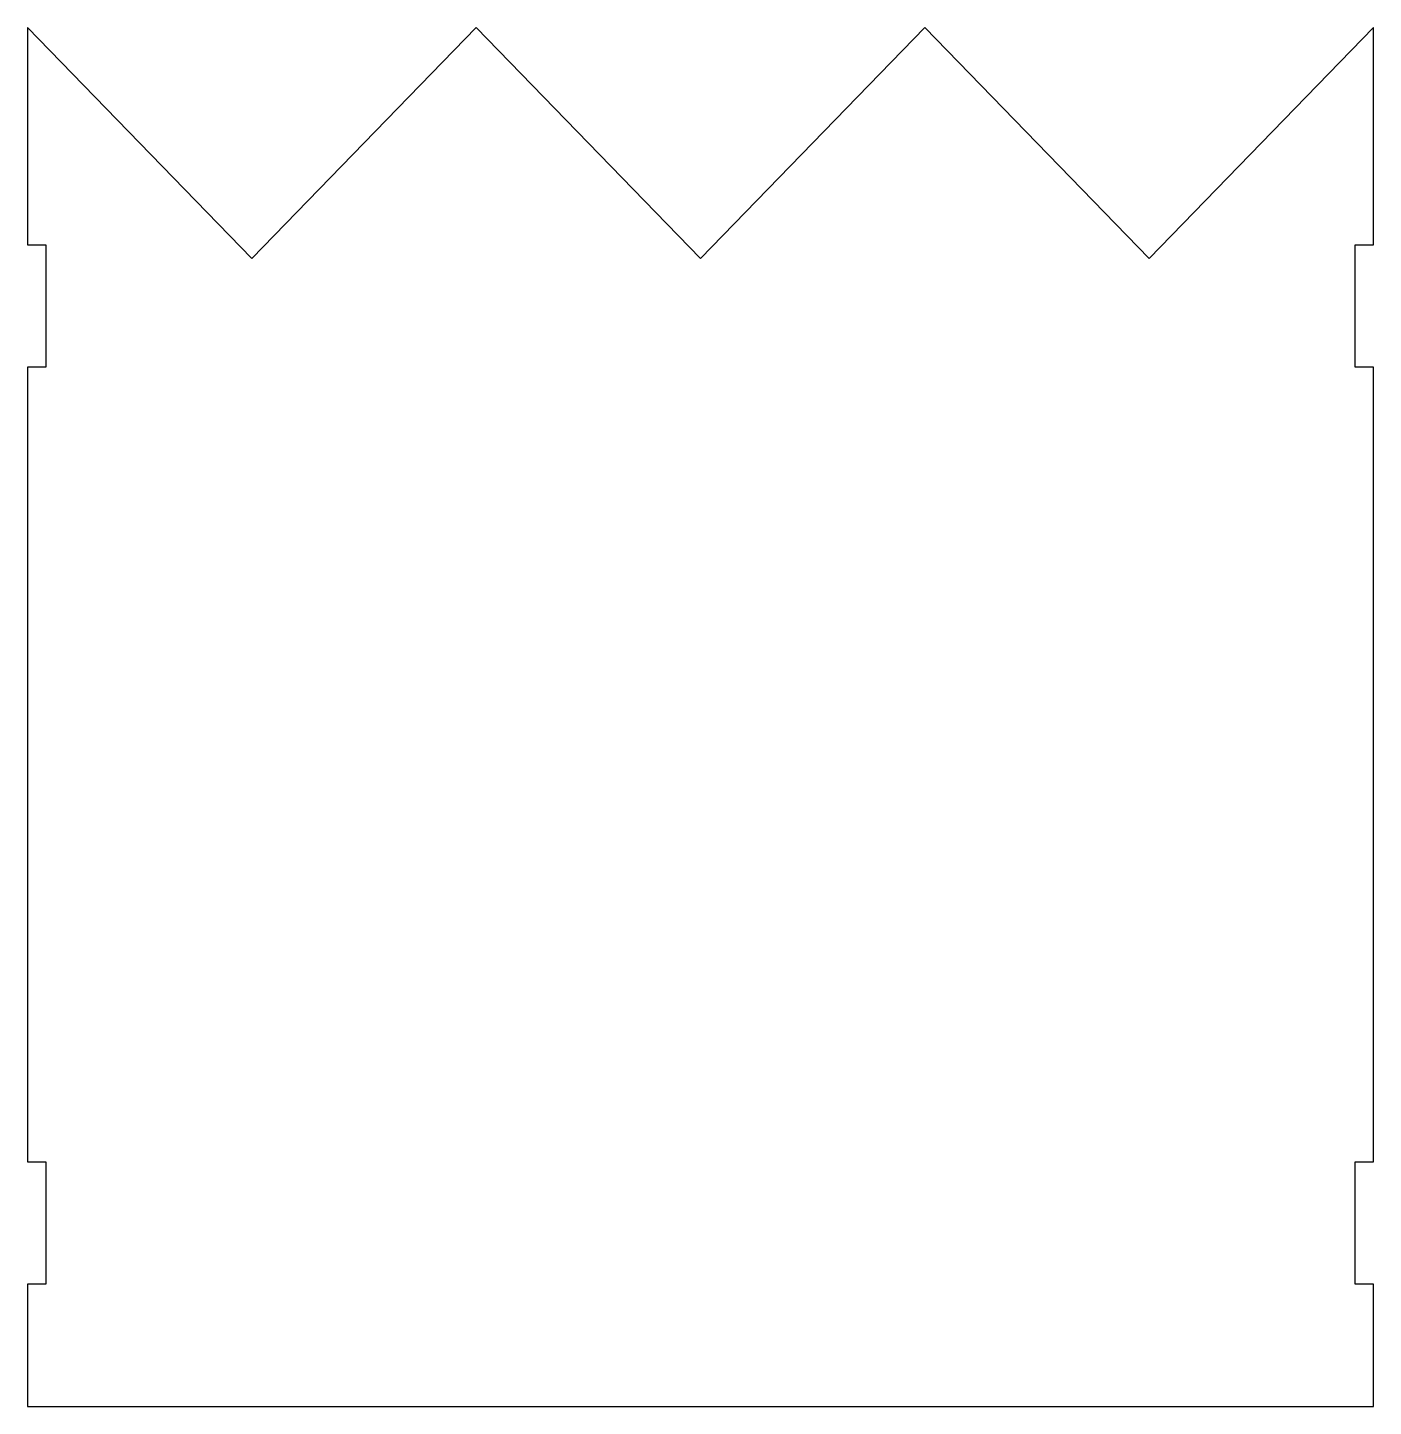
# Model space of a CAD drawing. Extents: x 853 to 1073, y 73 to 299.
import ezdxf

# ---------------------------------------------------------------- set-up
doc = ezdxf.new("R2010")
doc.units = 0
doc.layers.add('PREDEFINITO', color=7, linetype='CONTINUOUS')

msp = doc.modelspace()

# ---------------------------------------------------------------- linework, layer by layer
at = {"layer": 'PREDEFINITO'}
msp.add_lwpolyline([(853.28, 243.08), (853.28, 113.08), (856.28, 113.08), (856.28, 93.08), (853.28, 93.08), (853.28, 73.08), (1073.28, 73.08), (1073.28, 93.08), (1070.28, 93.08), (1070.28, 113.08), (1073.28, 113.08), (1073.28, 243.08), (1070.28, 243.08), (1070.28, 263.08), (1073.28, 263.08), (1073.28, 298.59), (1036.62, 260.83), (999.95, 298.59), (963.28, 260.83), (926.62, 298.59), (889.95, 260.83), (853.28, 298.59), (853.28, 263.08), (856.28, 263.08), (856.28, 243.08)], close=True, dxfattribs=at)

doc.saveas('drawing.dxf')
